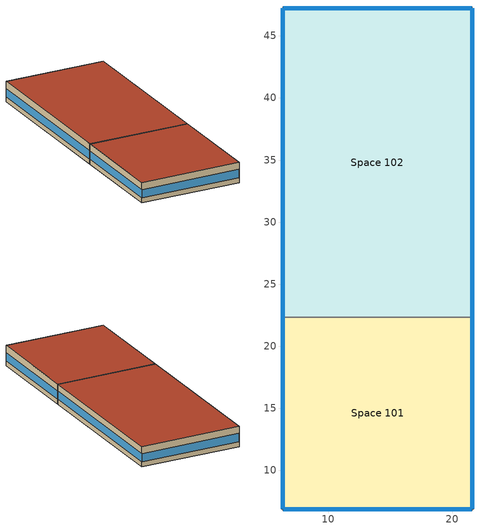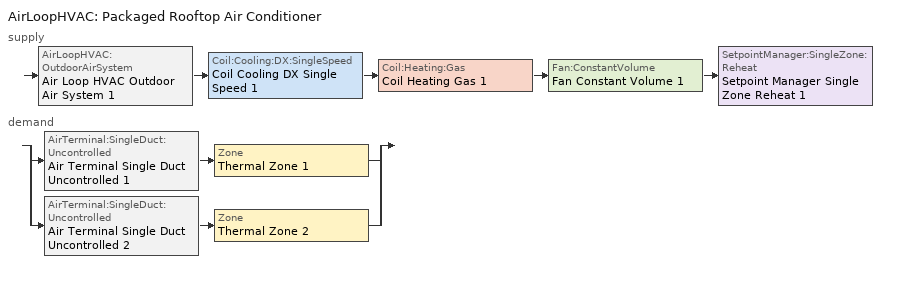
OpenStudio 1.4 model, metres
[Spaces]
Space 101
 floor ground: 21.62,22.31 21.62,6.88 6.35,6.88 6.35,22.31 z0
 wall outside: 6.35,22.31 6.35,6.88 21.62,6.88 21.62,22.31 z0:3.05
 wall to Space 102: 21.62,22.31 6.35,22.31 z0:3.05
 window: 21.62,6.9 21.62,22.28 / 6.35,22.28 6.35,6.9 / 6.38,6.88 21.6,6.88 z0.76:1.98
 roof outside: 21.62,6.88 21.62,22.31 6.35,22.31 6.35,6.88 z3.05
Space 102
 floor ground: 21.62,47.25 21.62,22.31 6.35,22.31 6.35,47.25 z0
 wall outside: 21.62,22.31 21.62,47.25 6.35,47.25 6.35,22.31 z0:3.05
 window: 21.6,47.25 6.38,47.25 / 6.35,47.23 6.35,22.34 / 21.62,22.34 21.62,47.23 z0.76:1.98
 roof outside: 21.62,22.31 21.62,47.25 6.35,47.25 6.35,22.31 z3.05
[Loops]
AirLoopHVAC 'Packaged Rooftop Air Conditioner'
 supply: AirLoopHVAC:OutdoorAirSystem 'Air Loop HVAC Outdoor Air System 1' > Coil:Cooling:DX:SingleSpeed 'Coil Cooling DX Single Speed 1' > Coil:Heating:Gas 'Coil Heating Gas 1' > Fan:ConstantVolume 'Fan Constant Volume 1' > SetpointManager:SingleZone:Reheat 'Setpoint Manager Single Zone Reheat 1'
 demand: split
  | AirTerminal:SingleDuct:Uncontrolled 'Air Terminal Single Duct Uncontrolled 1' > Zone 'Thermal Zone 1'
  | AirTerminal:SingleDuct:Uncontrolled 'Air Terminal Single Duct Uncontrolled 2' > Zone 'Thermal Zone 2'
[Building]
Building 1: Space Type=189.1-2009 - LrgHotel - GuestRoom - CZ4-8; Default Construction Set=189.1-2009 - CZ5 - LrgHotel
[ClimateZones]
Climate Zone Institution Name 1=ASHRAE; Climate Zone Document Name 1=ANSI/ASHRAE Standard 169; Climate Zone Document Year 1=2006; Climate Zone Institution Name 2=CEC; Climate Zone Document Name 2=California Climate Zone Descriptions; Climate Zone Document Year 2=1995
[Site]
Site 1: Latitude {deg}=41.98; Longitude {deg}=-87.92; Time Zone {hr}=-6; Elevation {m}=201
[SizingPeriod:DesignDay] Barometric Pressure {Pa}=98934; Sky Clearness=0; Rain Indicator=0; Snow Indicator=0; Day of Month=21; Daylight Saving Time Indicator=0; Dry-Bulb Temperature Range Modifier Type=DefaultMultipliers
Name | Maximum Dry-Bulb Temperature {C} | Daily Dry-Bulb Temperature Range {deltaC} | Humidity Indicating Conditions at Maximum Dry-Bulb {BasedOnField A3} | Wind Speed {m/s} | Wind Direction {deg} | Month | Day Type | Humidity Indicating Type | Solar Model Indicator | ASHRAE Taub | ASHRAE Taud
Chicago Ohare Intl Ap Ann Htg Wind 99.6% Condns WS=>MCDB | -3.5 | 0 | -3.5 | 12.4 | 270 | 1 | WinterDesignDay | Wetbulb | ASHRAEClearSky
Chicago Ohare Intl Ap Ann Clg .4% Condns DP=>MDB | 28.9 | 10.5 | 23.8 | 5.2 | 230 | 7 | SummerDesignDay | Dewpoint | ASHRAETau | 0.455 | 2.05
Chicago Ohare Intl Ap Ann Clg .4% Condns DB=>MWB | 33.3 | 10.5 | 23.7 | 5.2 | 230 | 7 | SummerDesignDay | Wetbulb | ASHRAETau | 0.455 | 2.05
Chicago Ohare Intl Ap Ann Clg .4% Condns WB=>MDB | 31.2 | 10.5 | 25.5 | 5.2 | 230 | 7 | SummerDesignDay | Wetbulb | ASHRAETau | 0.455 | 2.05
Chicago Ohare Intl Ap Ann Clg .4% Condns Enth=>MDB | 31.4 | 10.5 | 79200 | 5.2 | 230 | 7 | SummerDesignDay | Enthalpy | ASHRAETau | 0.455 | 2.05
Chicago Ohare Intl Ap Ann Htg 99.6% Condns DB | -20 | 0 | -20 | 4.9 | 270 | 1 | WinterDesignDay | Wetbulb | ASHRAEClearSky
Chicago Ohare Intl Ap Ann Hum_n 99.6% Condns DP=>MCDB | -19.2 | 0 | -25.7 | 4.9 | 270 | 1 | WinterDesignDay | Dewpoint | ASHRAEClearSky
[Construction]
ASHRAE 189.1-2009 ExtRoof IEAD ClimateZone 2-5: Roof Membrane, Roof Insulation [21], Metal Decking
ASHRAE 189.1-2009 ExtWall Mass ClimateZone 3: 1IN Stucco, 8IN Concrete HW, Wall Insulation [36], 1/2IN Gypsum
ASHRAE 189.1-2009 ExtWall Mass ClimateZone alt-res 5: 1IN Stucco, 8IN Concrete HW, Wall Insulation [42], 1/2IN Gypsum
ASHRAE 189.1-2009 ExtWindow ClimateZone 3: Theoretical Glass [202]
ASHRAE 189.1-2009 ExtWindow ClimateZone alt-res 4-5: Theoretical Glass [216]
ExtSlabCarpet 4in ClimateZone 1-8: MAT-CC05 4 HW CONCRETE, CP02 CARPET PAD
Exterior Door: F08 Metal surface, I01 25mm insulation board
Interior Ceiling: M11 100mm lightweight concrete, F05 Ceiling air space resistance, F16 Acoustic tile
Interior Door; Interior Partition: G05 25mm wood
Interior Floor: F16 Acoustic tile, F05 Ceiling air space resistance, M11 100mm lightweight concrete
Interior Wall: G01a 19mm gypsum board, F04 Wall air space resistance, G01a 19mm gypsum board
Interior Window: Clear 3mm
[Material] Thermal Absorptance=0.9
Name | Roughness | Thickness {m} | Conductivity {W/m-K} | Density {kg/m3} | Specific Heat {J/kg-K} | Solar Absorptance | Visible Absorptance
1/2IN Gypsum | Smooth | 0.0127 | 0.16 | 784.9 | 830 | 0.4 | 0.4
Roof Membrane | VeryRough | 0.0095 | 0.16 | 1121.29 | 1460 | 0.7 | 0.7
Metal Decking | MediumSmooth | 0.0015 | 45.006 | 7680 | 418.4 | 0.6 | 0.6
Roof Insulation [21] | MediumRough | 0.2105 | 0.049 | 265 | 836.8 | 0.7 | 0.7
1IN Stucco | Smooth | 0.0253 | 0.6918 | 1858 | 837 | 0.92 | 0.92
8IN Concrete HW | MediumRough | 0.2033 | 1.7296 | 2243 | 837 | 0.65 | 0.65
Wall Insulation [36] | MediumRough | 0.0566 | 0.0432 | 91 | 837 | 0.5 | 0.5
Wall Insulation [42] | MediumRough | 0.0914 | 0.0432 | 91 | 837 | 0.5 | 0.5
MAT-CC05 4 HW CONCRETE | Rough | 0.1016 | 1.311 | 2240 | 836.8 | 0.85 | 0.85
F08 Metal surface | Smooth | 0.0008 | 45.28 | 7824 | 500 | 0.7 | 0.7
I01 25mm insulation board | MediumRough | 0.0254 | 0.03 | 43 | 1210 | 0.6 | 0.6
M11 100mm lightweight concrete | MediumRough | 0.1016 | 0.53 | 1280 | 840 | 0.5 | 0.5
F16 Acoustic tile | MediumSmooth | 0.0191 | 0.06 | 368 | 590 | 0.3 | 0.3
G05 25mm wood | MediumSmooth | 0.0254 | 0.15 | 608 | 1630 | 0.5 | 0.5
G01a 19mm gypsum board | MediumSmooth | 0.019 | 0.16 | 800 | 1090 | 0.4 | 0.4
[Material:NoMass]
CP02 CARPET PAD: Roughness=Smooth; Thermal Resistance {m2-K/W}=0.1; Thermal Absorptance=0.9; Solar Absorptance=0.8; Visible Absorptance=0.8
[WindowMaterial:Glazing] Optical Data Type=SpectralAverage; Thickness {m}=0.003; Back Side Solar Reflectance at Normal Incidence=0; Back Side Visible Reflectance at Normal Incidence=0; Infrared Transmittance at Normal Incidence=0; Dirt Correction Factor for Solar and Visible Transmittance=1; Solar Diffusing=No
Name | Solar Transmittance at Normal Incidence | Front Side Solar Reflectance at Normal Incidence | Visible Transmittance at Normal Incidence | Front Side Visible Reflectance at Normal Incidence | Front Side Infrared Hemispherical Emissivity | Back Side Infrared Hemispherical Emissivity | Conductivity {W/m-K}
Theoretical Glass [202] | 0.2325 | 0.7175 | 0.3192 | 0.6308 | 0.9 | 0.9 | 0.0192
Theoretical Glass [216] | 0.3801 | 0.5699 | 0.5079 | 0.4421 | 0.9 | 0.9 | 0.0133
Clear 3mm | 0.837 | 0.075 | 0.898 | 0.081 | 0.84 | 0.84 | 0.9
[Material:AirGap]
Name | Thermal Resistance {m2-K/W}
F05 Ceiling air space resistance | 0.18
F04 Wall air space resistance | 0.15
[DefaultConstructionSet] Interior Partition Construction=Interior Partition
Name | Default Exterior Surface Constructions | Default Interior Surface Constructions | Default Ground Contact Surface Constructions | Default Exterior SubSurface Constructions | Default Interior SubSurface Constructions
189.1-2009 - CZ3 - LrgHotel | Default Surface Constructions 7 | Default Surface Constructions 8 | Default Surface Constructions 9 | Default Sub Surface Constructions 5 | Default Sub Surface Constructions 6
189.1-2009 - CZ5 - LrgHotel | Default Surface Constructions 13 | Default Surface Constructions 14 | Default Surface Constructions 15 | Default Sub Surface Constructions 9 | Default Sub Surface Constructions 10
[DefaultSurfaceConstructions]
Name | Floor Construction | Wall Construction | Roof Ceiling Construction
Default Surface Constructions 7 | ExtSlabCarpet 4in ClimateZone 1-8 | ASHRAE 189.1-2009 ExtWall Mass ClimateZone 3 | ASHRAE 189.1-2009 ExtRoof IEAD ClimateZone 2-5
Default Surface Constructions 8; Default Surface Constructions 14 | Interior Floor | Interior Wall | Interior Ceiling
Default Surface Constructions 9; Default Surface Constructions 15 | ExtSlabCarpet 4in ClimateZone 1-8 | ExtSlabCarpet 4in ClimateZone 1-8 | ExtSlabCarpet 4in ClimateZone 1-8
Default Surface Constructions 13 | ExtSlabCarpet 4in ClimateZone 1-8 | ASHRAE 189.1-2009 ExtWall Mass ClimateZone alt-res 5 | ASHRAE 189.1-2009 ExtRoof IEAD ClimateZone 2-5
[DefaultSubSurfaceConstructions]
Name | Fixed Window Construction | Operable Window Construction | Door Construction | Tubular Daylight Dome Construction | Tubular Daylight Diffuser Construction
Default Sub Surface Constructions 5 | ASHRAE 189.1-2009 ExtWindow ClimateZone 3 | ASHRAE 189.1-2009 ExtWindow ClimateZone 3 | Exterior Door | Interior Window | Interior Window
Default Sub Surface Constructions 6; Default Sub Surface Constructions 10 | Interior Window | Interior Window | Interior Door
Default Sub Surface Constructions 9 | ASHRAE 189.1-2009 ExtWindow ClimateZone alt-res 4-5 | ASHRAE 189.1-2009 ExtWindow ClimateZone alt-res 4-5 | Exterior Door | Interior Window | Interior Window
[SpaceType] Standards Building Type=LargeHotel
Name | Default Schedule Set | Design Specification Outdoor Air Object | Standards Space Type
189.1-2009 - LrgHotel - GuestRoom - CZ1-3 | 189.1-2009 - LrgHotel - GuestRoom - CZ1-3 Schedule Set | 189.1-2009 - LrgHotel - GuestRoom - CZ1-3 Ventilation | GuestRoom
189.1-2009 - LrgHotel - Lobby - CZ1-3 | 189.1-2009 - LrgHotel - Lobby - CZ1-3 Schedule Set | 189.1-2009 - LrgHotel - Lobby - CZ1-3 Ventilation | Lobby
189.1-2009 - LrgHotel - GuestRoom - CZ4-8 | 189.1-2009 - LrgHotel - GuestRoom - CZ4-8 Schedule Set | 189.1-2009 - LrgHotel - GuestRoom - CZ4-8 Ventilation | GuestRoom
[DefaultScheduleSet] People Activity Level Schedule=LargeHotel Activity; Lighting Schedule=LargeHotel Bldg Light; Infiltration Schedule=LargeHotel Infil Quarter On
Name | Number of People Schedule | Electric Equipment Schedule
189.1-2009 - LrgHotel - GuestRoom - CZ1-3 Schedule Set; 189.1-2009 - LrgHotel - GuestRoom - CZ4-8 Schedule Set | LargeHotel GuestRoom Occ | LargeHotel GuestRoom Equip
189.1-2009 - LrgHotel - Lobby - CZ1-3 Schedule Set | LargeHotel Bldg Occ | LargeHotel Bldg Equip
[Lights:Definition] Design Level Calculation Method=Watts/Area; Watts per Space Floor Area {W/m2}=10.6563
189.1-2009 - LrgHotel - GuestRoom - CZ1-3 Lights Definition; 189.1-2009 - LrgHotel - Lobby - CZ1-3 Lights Definition; 189.1-2009 - LrgHotel - GuestRoom - CZ4-8 Lights Definition
[Lights]
Name | Lights Definition | Space or SpaceType
189.1-2009 - LrgHotel - GuestRoom - CZ1-3 Lights | 189.1-2009 - LrgHotel - GuestRoom - CZ1-3 Lights Definition | 189.1-2009 - LrgHotel - GuestRoom - CZ1-3
189.1-2009 - LrgHotel - Lobby - CZ1-3 Lights | 189.1-2009 - LrgHotel - Lobby - CZ1-3 Lights Definition | 189.1-2009 - LrgHotel - Lobby - CZ1-3
189.1-2009 - LrgHotel - GuestRoom - CZ4-8 Lights | 189.1-2009 - LrgHotel - GuestRoom - CZ4-8 Lights Definition | 189.1-2009 - LrgHotel - GuestRoom - CZ4-8
[DesignSpecification:OutdoorAir] Outdoor Air Method=Sum; Outdoor Air Flow per Person {m3/s-person}=0.00707921
189.1-2009 - LrgHotel - GuestRoom - CZ1-3 Ventilation; 189.1-2009 - LrgHotel - Lobby - CZ1-3 Ventilation; 189.1-2009 - LrgHotel - GuestRoom - CZ4-8 Ventilation
[People:Definition] Number of People Calculation Method=People/Area; Fraction Radiant=0.3
Name | People per Space Floor Area {person/m2}
189.1-2009 - LrgHotel - GuestRoom - CZ1-3 People Definition; 189.1-2009 - LrgHotel - GuestRoom - CZ4-8 People Definition | 0.0384272
189.1-2009 - LrgHotel - Lobby - CZ1-3 People Definition | 0.322917
[People]
Name | People Definition | Space or SpaceType
189.1-2009 - LrgHotel - GuestRoom - CZ1-3 People | 189.1-2009 - LrgHotel - GuestRoom - CZ1-3 People Definition | 189.1-2009 - LrgHotel - GuestRoom - CZ1-3
189.1-2009 - LrgHotel - Lobby - CZ1-3 People | 189.1-2009 - LrgHotel - Lobby - CZ1-3 People Definition | 189.1-2009 - LrgHotel - Lobby - CZ1-3
189.1-2009 - LrgHotel - GuestRoom - CZ4-8 People | 189.1-2009 - LrgHotel - GuestRoom - CZ4-8 People Definition | 189.1-2009 - LrgHotel - GuestRoom - CZ4-8
[SpaceInfiltration:DesignFlowRate] Design Flow Rate Calculation Method=Flow/ExteriorArea
Name | Space or SpaceType | Flow per Exterior Surface Area {m3/s-m2}
189.1-2009 - LrgHotel - GuestRoom - CZ1-3 Infiltration | 189.1-2009 - LrgHotel - GuestRoom - CZ1-3 | 0.00030226
189.1-2009 - LrgHotel - Lobby - CZ1-3 Infiltration | 189.1-2009 - LrgHotel - Lobby - CZ1-3 | 0.00030226
189.1-2009 - LrgHotel - GuestRoom - CZ4-8 Infiltration | 189.1-2009 - LrgHotel - GuestRoom - CZ4-8 | 0.000226568
[ElectricEquipment:Definition] Design Level Calculation Method=Watts/Area
Name | Watts per Space Floor Area {W/m2}
189.1-2009 - LrgHotel - GuestRoom - CZ1-3 Electric Equipment Definition; 189.1-2009 - LrgHotel - GuestRoom - CZ4-8 Electric Equipment Definition | 7.31946
189.1-2009 - LrgHotel - Lobby - CZ1-3 Electric Equipment Definition | 4.09029
[ElectricEquipment]
Name | Electric Equipment Definition | Space or SpaceType
189.1-2009 - LrgHotel - GuestRoom - CZ1-3 Electric Equipment | 189.1-2009 - LrgHotel - GuestRoom - CZ1-3 Electric Equipment Definition | 189.1-2009 - LrgHotel - GuestRoom - CZ1-3
189.1-2009 - LrgHotel - Lobby - CZ1-3 Electric Equipment | 189.1-2009 - LrgHotel - Lobby - CZ1-3 Electric Equipment Definition | 189.1-2009 - LrgHotel - Lobby - CZ1-3
189.1-2009 - LrgHotel - GuestRoom - CZ4-8 Electric Equipment | 189.1-2009 - LrgHotel - GuestRoom - CZ4-8 Electric Equipment Definition | 189.1-2009 - LrgHotel - GuestRoom - CZ4-8
[ThermostatSetpoint:DualSetpoint]
Name | Heating Setpoint Temperature Schedule | Cooling Setpoint Temperature Schedule
189.1-2009 - LrgHotel - GuestRoom - CZ1-3 Thermostat | LargeHotel GuestRoom HtgSetp | LargeHotel GuestRoom ClgSetp
189.1-2009 - LrgHotel - Lobby - CZ1-3 Thermostat | LargeHotel HtgSetp | LargeHotel ClgSetp
[BuildingStory]
Building Story 1: Nominal Z Coordinate {m}=0; Nominal Floor to Floor Height {m}=3.048
[Space] Default Construction Set=189.1-2009 - CZ3 - LrgHotel; Building Story=Building Story 1
Name | Space Type | Thermal Zone
Space 101 | 189.1-2009 - LrgHotel - GuestRoom - CZ1-3 | Thermal Zone 2
Space 102 | 189.1-2009 - LrgHotel - Lobby - CZ1-3 | Thermal Zone 1
[ThermalZone] Use Ideal Air Loads=No
Name | Thermostat
Thermal Zone 1 | 189.1-2009 - LrgHotel - Lobby - CZ1-3 Thermostat
Thermal Zone 2 | 189.1-2009 - LrgHotel - GuestRoom - CZ1-3 Thermostat
[Sizing:Zone] Zone Cooling Design Supply Air Temperature {C}=14; Zone Heating Design Supply Air Temperature {C}=40; Zone Cooling Design Supply Air Humidity Ratio {kg-H2O/kg-air}=0.0085; Zone Heating Design Supply Air Humidity Ratio {kg-H2O/kg-air}=0.008; Cooling Design Air Flow Method=DesignDay; Heating Design Air Flow Method=DesignDay
Thermal Zone 1; Thermal Zone 2
[Zone equipment]
Thermal Zone 1: Air Terminal Single Duct Uncontrolled 1
Thermal Zone 2: Air Terminal Single Duct Uncontrolled 2
[AirLoopHVAC]
Packaged Rooftop Air Conditioner: Design Supply Air Flow Rate {m3/s}=AutoSize
[AvailabilityManager:Scheduled]
Availability Manager Scheduled 1: Schedule=Always On Discrete
[Sizing:System]
Packaged Rooftop Air Conditioner: Type of Load to Size On=Sensible; Design Outdoor Air Flow Rate {m3/s}=Autosize; Minimum System Air Flow Ratio=1; Preheat Design Temperature {C}=7; Preheat Design Humidity Ratio {kg-H2O/kg-Air}=0.008; Precool Design Temperature {C}=12.8; Precool Design Humidity Ratio {kg-H2O/kg-Air}=0.008; Central Cooling Design Supply Air Temperature {C}=12.8; Central Heating Design Supply Air Temperature {C}=40; Sizing Option=NonCoincident; 100% Outdoor Air in Cooling=Yes; 100% Outdoor Air in Heating=Yes; Central Cooling Design Supply Air Humidity Ratio {kg-H2O/kg-Air}=0.0085; Central Heating Design Supply Air Humidity Ratio {kg-H2O/kg-Air}=0.008; Cooling Design Air Flow Method=DesignDay; Cooling Design Air Flow Rate {m3/s}=0; Heating Design Air Flow Method=DesignDay; Heating Design Air Flow Rate {m3/s}=0; System Outdoor Air Method=ZoneSum
[Fan:ConstantVolume]
Fan Constant Volume 1: Availability Schedule=Always On Discrete; Pressure Rise {Pa}=500; Maximum Flow Rate {m3/s}=AutoSize
[Coil:Heating:Gas]
Coil Heating Gas 1: Availability Schedule=Always On Discrete; Gas Burner Efficiency=0.8; Nominal Capacity {W}=10000; Parasitic Electric Load {W}=0; Parasitic Gas Load {W}=0
[Coil:Cooling:DX:SingleSpeed]
Coil Cooling DX Single Speed 1: Availability Schedule=Always On Discrete; Rated Total Cooling Capacity {W}=10000; Rated Sensible Heat Ratio=autosize; Rated COP {W/W}=3; Rated Air Flow Rate {m3/s}=autosize; Rated Evaporator Fan Power Per Volume Flow Rate {W/(m3/s)}=773.3; Total Cooling Capacity Function of Temperature Curve=Curve Biquadratic 1; Total Cooling Capacity Function of Flow Fraction Curve=Curve Quadratic 1; Energy Input Ratio Function of Temperature Curve=Curve Biquadratic 2; Energy Input Ratio Function of Flow Fraction Curve=Curve Quadratic 2; Part Load Fraction Correlation Curve=Curve Quadratic 3; Condenser Type=AirCooled; Evaporative Condenser Effectiveness=0; Evaporative Condenser Air Flow Rate {m3/s}=Autosize; Evaporative Condenser Pump Rated Power Consumption {W}=Autosize; Crankcase Heater Capacity {W}=0; Maximum Outdoor Dry-Bulb Temperature for Crankcase Heater Operation {C}=0; Basin Heater Capacity {W/K}=0; Basin Heater Setpoint Temperature {C}=10
[SetpointManager:SingleZone:Reheat]
Setpoint Manager Single Zone Reheat 1: Minimum Supply Air Temperature {C}=-99; Maximum Supply Air Temperature {C}=99; Control Zone=Thermal Zone 1
[Controller:OutdoorAir]
Controller Outdoor Air 1: Minimum Outdoor Air Flow Rate {m3/s}=Autosize; Maximum Outdoor Air Flow Rate {m3/s}=Autosize; Economizer Control Type=NoEconomizer; Economizer Control Action Type=ModulateFlow; Economizer Maximum Limit Dry-Bulb Temperature {C}=28; Economizer Maximum Limit Enthalpy {J/kg}=64000; Economizer Minimum Limit Dry-Bulb Temperature {C}=-100; Lockout Type=NoLockout; Minimum Limit Type=FixedMinimum; Controller Mechanical Ventilation=Controller Mechanical Ventilation 1; High Humidity Control=No; Heat Recovery Bypass Control Type=BypassWhenOAFlowGreaterThanMinimum
[Controller:MechanicalVentilation]
Controller Mechanical Ventilation 1: Availability Schedule=Always On Discrete; System Outdoor Air Method=ZoneSum
[AirLoopHVAC:OutdoorAirSystem]
Air Loop HVAC Outdoor Air System 1: Controller=Controller Outdoor Air 1
[AirTerminal:SingleDuct:Uncontrolled] Availability Schedule=Always On Discrete; Maximum Air Flow Rate {m3/s}=AutoSize
Air Terminal Single Duct Uncontrolled 1; Air Terminal Single Duct Uncontrolled 2
[Schedule:Ruleset]
Name | Default Day Schedule | Summer Design Day Schedule | Winter Design Day Schedule
LargeHotel Bldg Light | LargeHotel Bldg Light Default Schedule | LargeHotel Bldg Light Summer Design Day | LargeHotel Bldg Light Winter Design Day
LargeHotel Bldg Occ | LargeHotel Bldg Occ Default Schedule | LargeHotel Bldg Occ Summer Design Day | LargeHotel Bldg Occ Winter Design Day
LargeHotel Activity | LargeHotel Activity Default Schedule | LargeHotel Activity Summer Design Day | LargeHotel Activity Winter Design Day
LargeHotel Infil Quarter On | LargeHotel Infil Quarter On Default Schedule | LargeHotel Infil Quarter On Summer Design Day | LargeHotel Infil Quarter On Winter Design Day
LargeHotel Bldg Equip | LargeHotel Bldg Equip Default Schedule | LargeHotel Bldg Equip Summer Design Day | LargeHotel Bldg Equip Winter Design Day
LargeHotel HtgSetp | LargeHotel HtgSetp Default Schedule | LargeHotel HtgSetp Summer Design Day | LargeHotel HtgSetp Winter Design Day
LargeHotel ClgSetp | LargeHotel ClgSetp Default Schedule | LargeHotel ClgSetp Summer Design Day | LargeHotel ClgSetp Winter Design Day
LargeHotel GuestRoom Occ | LargeHotel GuestRoom Occ Default Schedule | LargeHotel GuestRoom Occ Summer Design Day | LargeHotel GuestRoom Occ Winter Design Day
LargeHotel GuestRoom Equip | LargeHotel GuestRoom Equip Default Schedule | LargeHotel GuestRoom Equip Summer Design Day | LargeHotel GuestRoom Equip Winter Design Day
LargeHotel GuestRoom HtgSetp | LargeHotel GuestRoom HtgSetp Default Schedule | LargeHotel GuestRoom HtgSetp Summer Design Day | LargeHotel GuestRoom HtgSetp Winter Design Day
LargeHotel GuestRoom ClgSetp | LargeHotel GuestRoom ClgSetp Default Schedule | LargeHotel GuestRoom ClgSetp Summer Design Day | LargeHotel GuestRoom ClgSetp Winter Design Day
[Schedule:Day]
LargeHotel Bldg Light Default Schedule: 1, 0, 0.2, 2, 0, 0.15, 5, 0, 0.1, 6, 0, 0.2, 7, 0, 0.4, 8, 0, 0.5, 10, 0, 0.4, 18, 0, 0.25, 19, 0, 0.6, 20, 0, 0.8, 21, 0, 0.9, 22, 0, 0.8, 23, 0, 0.6, 24, 0, 0.3
LargeHotel Bldg Light Summer Design Day; LargeHotel Bldg Occ Summer Design Day; LargeHotel Bldg Equip Summer Design Day; LargeHotel GuestRoom Occ Summer Design Day; LargeHotel GuestRoom Equip Summer Design Day: 24, 0, 1
LargeHotel Bldg Light Winter Design Day; LargeHotel Bldg Occ Winter Design Day; LargeHotel Bldg Equip Winter Design Day; LargeHotel GuestRoom Occ Winter Design Day; LargeHotel GuestRoom Equip Winter Design Day: 24, 0, 0
LargeHotel Bldg Light Rule 1 Day Schedule: 2, 0, 0.3, 6, 0, 0.2, 7, 0, 0.3, 9, 0, 0.4, 13, 0, 0.3, 18, 0, 0.2, 19, 0, 0.5, 20, 0, 0.7, 21, 0, 0.8, 22, 0, 0.6, 23, 0, 0.5, 24, 0, 0.3
LargeHotel Bldg Light Rule 2 Day Schedule: 2, 0, 0.2, 6, 0, 0.1, 8, 0, 0.3, 10, 0, 0.4, 11, 0, 0.3, 18, 0, 0.25, 19, 0, 0.6, 22, 0, 0.7, 23, 0, 0.6, 24, 0, 0.3
LargeHotel Bldg Occ Default Schedule: 6, 0, 0.9, 7, 0, 0.7, 9, 0, 0.4, 15, 0, 0.2, 16, 0, 0.3, 19, 0, 0.5, 21, 0, 0.7, 22, 0, 0.8, 24, 0, 0.9
LargeHotel Bldg Occ Rule 1 Day Schedule: 8, 0, 0.7, 11, 0, 0.5, 13, 0, 0.3, 16, 0, 0.2, 17, 0, 0.3, 19, 0, 0.4, 21, 0, 0.6, 24, 0, 0.8
LargeHotel Bldg Occ Rule 2 Day Schedule: 6, 0, 0.9, 7, 0, 0.7, 9, 0, 0.5, 17, 0, 0.3, 18, 0, 0.5, 21, 0, 0.6, 24, 0, 0.7
LargeHotel Activity Default Schedule; LargeHotel Activity Summer Design Day; LargeHotel Activity Winter Design Day: 24, 0, 120
LargeHotel Infil Quarter On Default Schedule; LargeHotel Infil Quarter On Summer Design Day; LargeHotel Infil Quarter On Winter Design Day: 24, 0, 0.25
LargeHotel Bldg Equip Default Schedule: 1, 0, 0.3, 2, 0, 0.25, 5, 0, 0.2, 6, 0, 0.3, 7, 0, 0.5, 8, 0, 0.6, 10, 0, 0.5, 18, 0, 0.35, 19, 0, 0.7, 20, 0, 0.9, 21, 0, 0.95, 22, 0, 0.9, 23, 0, 0.7, 24, 0, 0.4
LargeHotel Bldg Equip Rule 1 Day Schedule: 2, 0, 0.4, 6, 0, 0.3, 7, 0, 0.4, 9, 0, 0.5, 13, 0, 0.4, 18, 0, 0.3, 19, 0, 0.6, 20, 0, 0.8, 21, 0, 0.9, 22, 0, 0.7, 23, 0, 0.6, 24, 0, 0.4
LargeHotel Bldg Equip Rule 2 Day Schedule: 2, 0, 0.3, 6, 0, 0.2, 8, 0, 0.4, 10, 0, 0.5, 11, 0, 0.4, 18, 0, 0.35, 19, 0, 0.7, 22, 0, 0.8, 23, 0, 0.7, 24, 0, 0.4
LargeHotel HtgSetp Default Schedule; LargeHotel HtgSetp Summer Design Day; LargeHotel HtgSetp Winter Design Day: 7, 0, 16, 24, 0, 21
LargeHotel ClgSetp Default Schedule; LargeHotel ClgSetp Summer Design Day; LargeHotel ClgSetp Winter Design Day: 7, 0, 30, 24, 0, 24
LargeHotel GuestRoom Occ Default Schedule: 6, 0, 0.65, 7, 0, 0.5, 9, 0, 0.28, 15, 0, 0.13, 16, 0, 0.2, 19, 0, 0.35, 21, 0, 0.5, 22, 0, 0.58, 24, 0, 0.65
LargeHotel GuestRoom Occ Rule 1 Day Schedule: 6, 0, 0.65, 7, 0, 0.5, 9, 0, 0.34, 17, 0, 0.2, 18, 0, 0.34, 19, 0, 0.35, 21, 0, 0.65, 24, 0, 0.5
LargeHotel GuestRoom Equip Default Schedule: 6, 0, 0.2, 7, 0, 0.62, 8, 0, 0.9, 10, 0, 0.43, 17, 0, 0.26, 19, 0, 0.51, 20, 0, 0.49, 21, 0, 0.66, 22, 0, 0.7, 23, 0, 0.35, 24, 0, 0.2
LargeHotel GuestRoom Equip Rule 1 Day Schedule: 6, 0, 0.2, 7, 0, 0.3, 8, 0, 0.62, 9, 0, 0.9, 10, 0, 0.62, 17, 0, 0.29, 18, 0, 0.43, 19, 0, 0.51, 20, 0, 0.49, 21, 0, 0.66, 22, 0, 0.7, 23, 0, 0.35, 24, 0, 0.2
LargeHotel GuestRoom HtgSetp Default Schedule; LargeHotel GuestRoom HtgSetp Summer Design Day; LargeHotel GuestRoom HtgSetp Winter Design Day: 24, 0, 21
LargeHotel GuestRoom ClgSetp Default Schedule; LargeHotel GuestRoom ClgSetp Summer Design Day; LargeHotel GuestRoom ClgSetp Winter Design Day: 24, 0, 24
[Schedule:Rule] Apply Monday=No; Apply Tuesday=No; Apply Wednesday=No; Apply Thursday=No; Apply Friday=No; Date Specification Type=DateRange; Start Month=1; Start Day=1; End Month=12; End Day=31
Name | Schedule Ruleset | Rule Order | Day Schedule | Apply Sunday | Apply Saturday
LargeHotel Bldg Light Rule 1 | LargeHotel Bldg Light | 0 | LargeHotel Bldg Light Rule 1 Day Schedule | Yes | No
LargeHotel Bldg Light Rule 2 | LargeHotel Bldg Light | 1 | LargeHotel Bldg Light Rule 2 Day Schedule | No | Yes
LargeHotel Bldg Occ Rule 1 | LargeHotel Bldg Occ | 0 | LargeHotel Bldg Occ Rule 1 Day Schedule | Yes | No
LargeHotel Bldg Occ Rule 2 | LargeHotel Bldg Occ | 1 | LargeHotel Bldg Occ Rule 2 Day Schedule | No | Yes
LargeHotel Bldg Equip Rule 1 | LargeHotel Bldg Equip | 0 | LargeHotel Bldg Equip Rule 1 Day Schedule | Yes | No
LargeHotel Bldg Equip Rule 2 | LargeHotel Bldg Equip | 1 | LargeHotel Bldg Equip Rule 2 Day Schedule | No | Yes
LargeHotel GuestRoom Occ Rule 1 | LargeHotel GuestRoom Occ | 0 | LargeHotel GuestRoom Occ Rule 1 Day Schedule | Yes | Yes
LargeHotel GuestRoom Equip Rule 1 | LargeHotel GuestRoom Equip | 0 | LargeHotel GuestRoom Equip Rule 1 Day Schedule | Yes | Yes
[Schedule:Constant]
Always On Discrete: Value=1
[Curve:Biquadratic] Minimum Value of x {BasedOnField A2}=17; Maximum Value of x {BasedOnField A2}=22; Minimum Value of y {BasedOnField A3}=13; Maximum Value of y {BasedOnField A3}=46
Name | Coefficient1 Constant | Coefficient2 x | Coefficient3 x**2 | Coefficient4 y | Coefficient5 y**2 | Coefficient6 x*y
Curve Biquadratic 1 | 0.42415 | 0.04426 | -0.00042 | 0.00333 | -8e-005 | -0.00021
Curve Biquadratic 2 | 1.23649 | -0.02431 | 0.00057 | -0.01434 | 0.00063 | -0.00038
[Curve:Quadratic]
Name | Coefficient1 Constant | Coefficient2 x | Coefficient3 x**2 | Minimum Value of x {BasedOnField A2} | Maximum Value of x {BasedOnField A2}
Curve Quadratic 1 | 0.77136 | 0.34053 | -0.11088 | 0.75918 | 1.13877
Curve Quadratic 2 | 1.2055 | -0.32953 | 0.12308 | 0.75918 | 1.13877
Curve Quadratic 3 | 0.771 | 0.229 | 0 | 0 | 1
